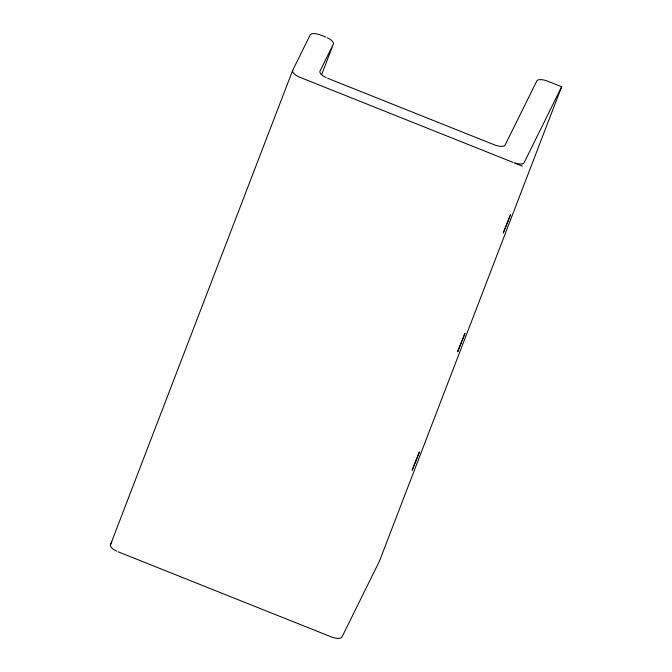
<?xml version="1.0" encoding="UTF-8"?>
<svg xmlns="http://www.w3.org/2000/svg" width="672" height="672" viewBox="0 0 672 672"><rect width="100%" height="100%" fill="white"/><g stroke="black" fill="none" stroke-linecap="round" stroke-linejoin="round"><path stroke-width="1.01" d="M116.659 551.166A9.971 3.755 21 0 1 110.494 544.715L292.673 70.375L310.204 34.91M321.678 74.525L333.346 44.142L319.99 71.165A9.971 3.755 21 0 0 326.147 77.624M505.117 145.068L536.836 80.892A9.971 3.755 21 0 1 547.764 81.211L561.649 86.755L379.478 561.095L341.914 637.09A9.971 3.755 21 0 1 330.985 636.779L118.087 551.788M110.494 544.715L111.88 541.909M561.649 86.755L524.084 162.758A9.971 3.755 21 0 1 514.634 162.977L522.421 166.135M325.752 37.069L321.124 35.221A9.971 3.755 21 0 0 310.573 34.423M327.575 78.238L494.197 144.757A9.971 3.755 21 0 0 504.748 145.555M513.164 162.439L300.258 77.448A9.971 3.755 21 0 1 292.673 70.375M327.18 37.691A9.971 3.755 21 0 1 333.488 43.571M412.314 469.568L412.205 470.291L419.471 451.878L412.314 469.568M457.859 350.986L457.75 351.708L465.016 333.295L457.859 350.986M503.404 232.403L503.294 233.117L510.56 214.712L503.404 232.403"/></g></svg>
